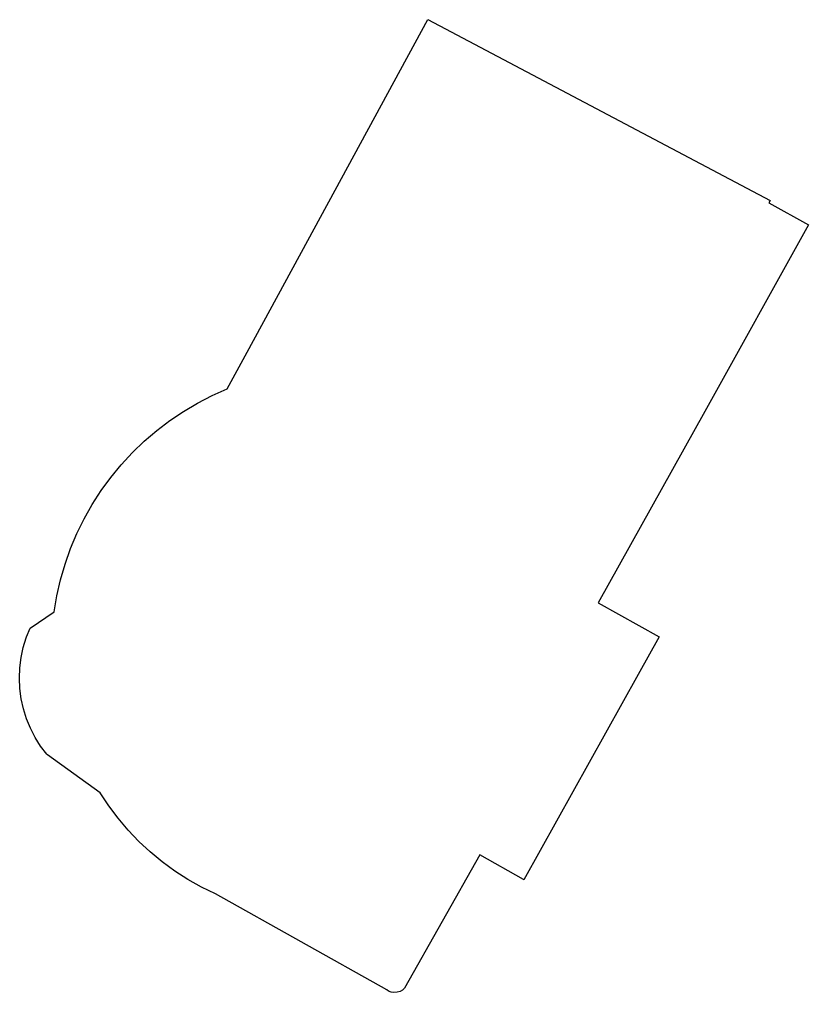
# Model space of a CAD drawing. Extents: x 995546 to 995727, y 224437 to 224659.
import ezdxf

# ---------------------------------------------------------------- set-up
doc = ezdxf.new("R2010")
doc.units = 21
doc.layers.add('PUBLIC_FOOTPRINT', color=4, linetype='Continuous')

msp = doc.modelspace()

# ---------------------------------------------------------------- linework, layer by layer
at = {"layer": 'PUBLIC_FOOTPRINT'}
msp.add_lwpolyline([(995692.47, 224518.03), (995687.68, 224509.42), (995661.54, 224462.45), (995661.45, 224462.52), (995651.42, 224468.18), (995634.18, 224437.62), (995633.77, 224437.23), (995633.19, 224436.91), (995632.51, 224436.71), (995631.79, 224436.65), (995631.12, 224436.73), (995630.56, 224436.95), (995630.18, 224437.27), (995590.95, 224459.23), (995587.75, 224460.78), (995584.64, 224462.53), (995581.65, 224464.45), (995578.77, 224466.55), (995576.03, 224468.82), (995573.42, 224471.24), (995570.97, 224473.82), (995568.67, 224476.54), (995566.54, 224479.39), (995564.59, 224482.36), (995552.49, 224491.08), (995552.37, 224491.17), (995550.95, 224493.04), (995549.7, 224495.03), (995548.63, 224497.12), (995547.74, 224499.3), (995547.03, 224501.55), (995546.52, 224503.86), (995546.21, 224506.21), (995546.1, 224508.57), (995546.19, 224510.94), (995546.48, 224513.29), (995546.97, 224515.6), (995547.65, 224517.86), (995547.72, 224518.03), (995548.52, 224520.06), (995554.03, 224523.74), (995554.65, 224527.45), (995555.49, 224531.11), (995556.54, 224534.71), (995557.79, 224538.25), (995559.25, 224541.71), (995560.9, 224545.08), (995562.75, 224548.35), (995564.79, 224551.51), (995567, 224554.54), (995569.39, 224557.44), (995571.94, 224560.2), (995574.65, 224562.81), (995577.5, 224565.25), (995580.49, 224567.53), (995583.61, 224569.63), (995586.85, 224571.55), (995590.19, 224573.27), (995593.62, 224574.8), (995598.18, 224583.2), (995612.09, 224608.77), (995639.58, 224659.33), (995717.91, 224617.93), (995717.59, 224617.36), (995726.66, 224612.31), (995702.9, 224569.62), (995678.51, 224525.8)], close=True, dxfattribs=at)

doc.saveas('drawing.dxf')
